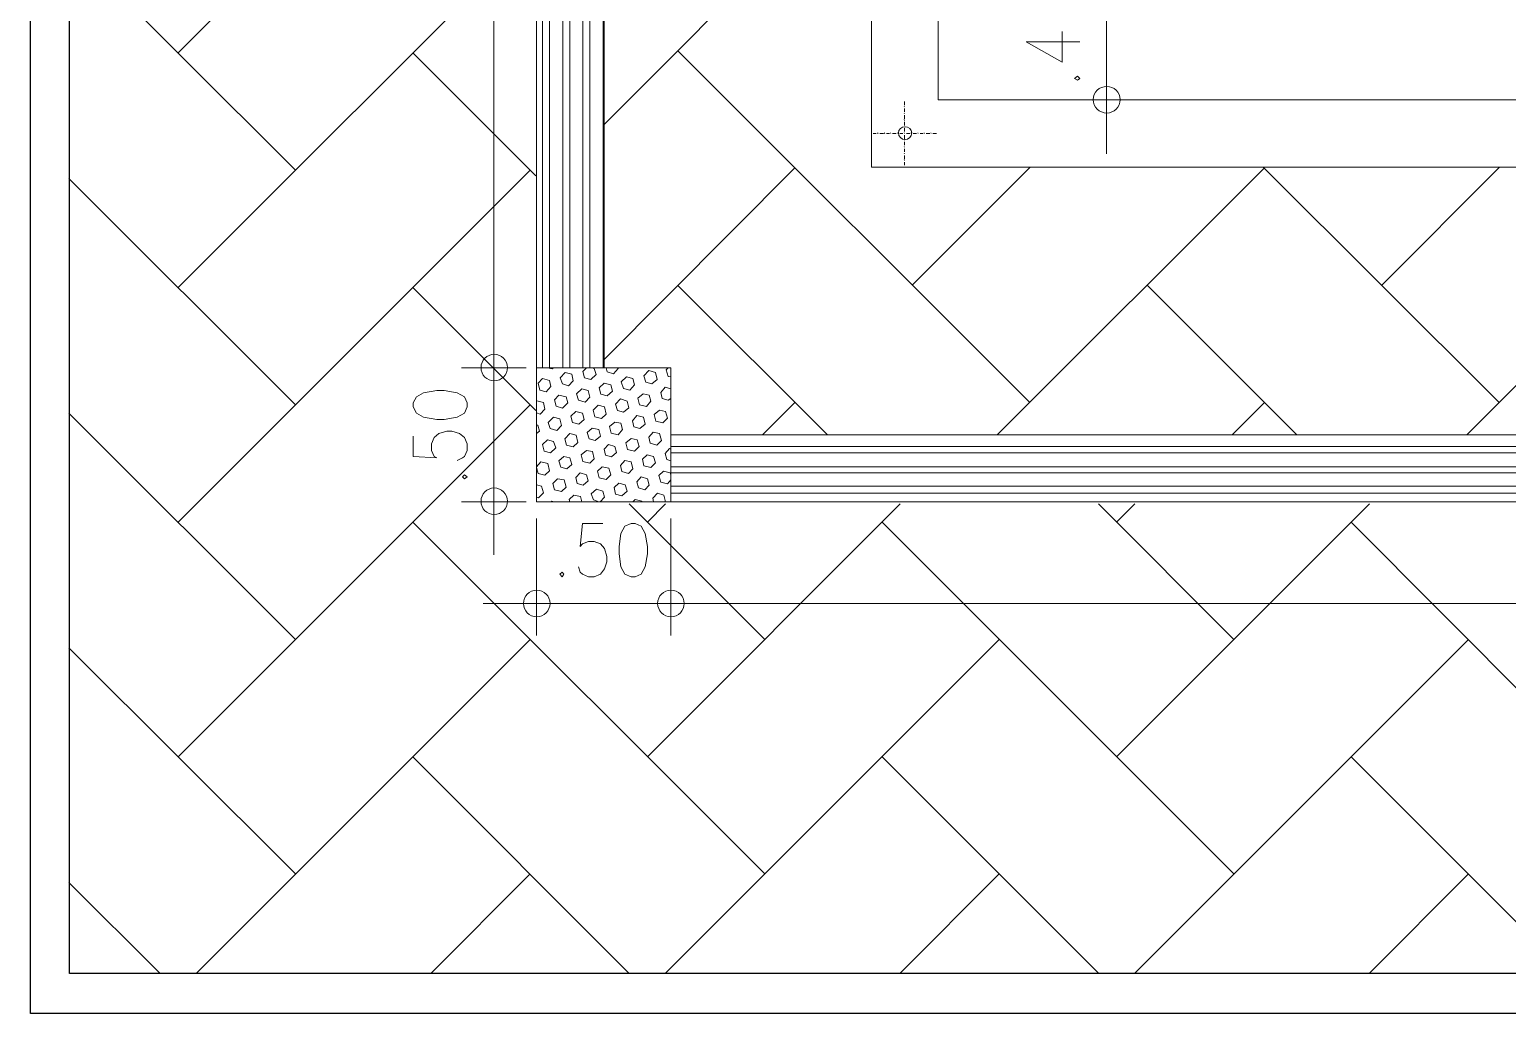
# Model space of a CAD drawing. Header units: millimetres. Extents: x 2928 to 3112, y 1220 to 1280.
# Drawn here: x 2937.08 to 2942.64, y 1236.87 to 1240.58 of the extents above; entities that cross this region are included whole.
import ezdxf

# ---------------------------------------------------------------- set-up
doc = ezdxf.new("R2010")
doc.units = ezdxf.units.MM

msp = doc.modelspace()

# ---------------------------------------------------------------- linework, layer by layer
at = {"color": 7, "linetype": 'Continuous', "lineweight": -2, "true_color": 0x000007}
for points in [[(2937.08126, 1265.3073), (2937.07792, 1267.474), (2938.98795, 1267.474), (2985.45528, 1267.474), (2985.45528, 1236.87356), (2938.98795, 1236.87356), (2937.08126, 1236.87356), (2937.08126, 1238.60692)], [(2937.23126, 1265.3073), (2937.23126, 1267.32399), (2938.98795, 1267.32399), (2985.30528, 1267.32399), (2985.30528, 1237.02356), (2938.98795, 1237.02356), (2937.22793, 1237.02356), (2937.22793, 1238.60692)]]:
    msp.add_lwpolyline(points, close=True, dxfattribs=at)
at = {"color": 7, "linetype": 'Continuous', "lineweight": 5, "true_color": 0x000007}
for points in [[(2938.98628, 1264.04895), (2938.98628, 1239.30359), (2938.98628, 1239.30359)], [(2939.24129, 1264.04895), (2939.24129, 1239.30359), (2939.24129, 1239.30359)], [(2954.77318, 1239.05192), (2939.49296, 1239.05192), (2939.49296, 1239.05192)], [(2954.77318, 1238.80025), (2939.49296, 1238.80025), (2939.49296, 1238.80025)]]:
    msp.add_lwpolyline(points, dxfattribs=at)
at = {"color": 9, "linetype": 'Continuous', "lineweight": 13, "true_color": 0xbababa}
for points in [[(2939.00962, 1239.30359), (2939.00962, 1264.04895), (2939.00962, 1264.04895)], [(2939.03628, 1239.30359), (2939.03628, 1264.04895), (2939.03628, 1264.04895)], [(2939.08629, 1239.30359), (2939.08629, 1264.04895), (2939.08629, 1264.04895)], [(2939.11295, 1239.30359), (2939.11295, 1264.04895), (2939.11295, 1264.04895)], [(2939.16129, 1239.30359), (2939.16129, 1264.04895), (2939.16129, 1264.04895)], [(2939.18795, 1239.30359), (2939.18795, 1264.04895), (2939.18795, 1264.04895)], [(2939.23795, 1239.30359), (2939.23795, 1264.04895), (2939.23795, 1264.04895)], [(2937.63793, 1240.49028), (2938.96295, 1241.8153), (2938.96295, 1241.8153)], [(2937.63793, 1239.60693), (2938.96295, 1240.93195), (2938.96295, 1240.93195)], [(2939.24129, 1240.22027), (2939.95963, 1240.94028), (2939.95963, 1240.94028)], [(2938.0796, 1240.0486), (2937.22626, 1240.90028), (2937.22626, 1240.90028)], [(2938.98462, 1240.02694), (2938.52128, 1240.49028), (2938.52128, 1240.49028)], [(2940.84464, 1239.17359), (2939.51796, 1240.49861), (2939.51796, 1240.49861)], [(2938.0796, 1239.16526), (2937.22626, 1240.01694), (2937.22626, 1240.01694)], [(2937.63793, 1238.72358), (2938.96295, 1240.0486), (2938.96295, 1240.0486)], [(2939.24129, 1239.33526), (2939.95963, 1240.05694), (2939.95963, 1240.05694)], [(2940.4013, 1239.61526), (2940.84631, 1240.06027), (2940.84631, 1240.06027)], [(2940.72131, 1239.05192), (2941.72799, 1240.05694), (2941.72799, 1240.05694)], [(2940.84464, 1240.05694), (2940.84131, 1240.06027), (2940.84131, 1240.06027)], [(2942.61134, 1239.17359), (2941.72299, 1240.06027), (2941.72299, 1240.06027)], [(2942.16966, 1239.61526), (2942.613, 1240.06027), (2942.613, 1240.06027)], [(2942.48967, 1239.05192), (2943.49468, 1240.05694), (2943.49468, 1240.05694)], [(2942.61134, 1240.05694), (2942.60634, 1240.06027), (2942.60634, 1240.06027)], [(2938.98462, 1239.14359), (2938.52128, 1239.60693), (2938.52128, 1239.60693)], [(2940.08297, 1239.05192), (2939.51796, 1239.61526), (2939.51796, 1239.61526)], [(2941.84966, 1239.05192), (2941.28632, 1239.61526), (2941.28632, 1239.61526)], [(2939.04628, 1239.30026), (2939.02795, 1239.30359), (2939.02795, 1239.30359)], [(2939.04628, 1239.30026), (2939.05128, 1239.30359), (2939.05128, 1239.30359)], [(2939.16129, 1239.29026), (2939.17462, 1239.30359), (2939.17462, 1239.30359)], [(2939.16795, 1239.26693), (2939.16129, 1239.29026), (2939.16129, 1239.29026)], [(2939.20462, 1239.30193), (2939.19629, 1239.30359), (2939.19629, 1239.30359)], [(2939.21129, 1239.27859), (2939.20462, 1239.30193), (2939.20462, 1239.30193)], [(2939.25295, 1239.28859), (2939.24962, 1239.30359), (2939.24962, 1239.30359)], [(2939.27629, 1239.28193), (2939.25295, 1239.28859), (2939.25295, 1239.28859)], [(2939.27629, 1239.28193), (2939.29462, 1239.30193), (2939.29462, 1239.30193)], [(2939.29462, 1239.30193), (2939.29462, 1239.30359), (2939.29462, 1239.30359)], [(2939.39129, 1239.27359), (2939.40962, 1239.29359), (2939.40962, 1239.29359)], [(2939.43462, 1239.28693), (2939.40962, 1239.29359), (2939.40962, 1239.29359)], [(2939.47462, 1239.29693), (2939.48296, 1239.30359), (2939.48296, 1239.30359)], [(2939.48296, 1239.27193), (2939.47462, 1239.29693), (2939.47462, 1239.29693)], [(2938.99295, 1239.24693), (2939.00962, 1239.26359), (2939.00962, 1239.26359)], [(2938.99962, 1239.22026), (2938.99295, 1239.24693), (2938.99295, 1239.24693)], [(2939.03628, 1239.25693), (2939.00962, 1239.26359), (2939.00962, 1239.26359)], [(2939.02295, 1239.21359), (2939.04128, 1239.23359), (2939.04128, 1239.23359)], [(2939.04128, 1239.23359), (2939.03628, 1239.25693), (2939.03628, 1239.25693)], [(2939.07629, 1239.26693), (2939.09462, 1239.28693), (2939.09462, 1239.28693)], [(2939.08462, 1239.24359), (2939.07629, 1239.26693), (2939.07629, 1239.26693)], [(2939.10795, 1239.23693), (2939.08462, 1239.24359), (2939.08462, 1239.24359)], [(2939.11962, 1239.28026), (2939.09462, 1239.28693), (2939.09462, 1239.28693)], [(2939.10795, 1239.23693), (2939.12462, 1239.25526), (2939.12462, 1239.25526)], [(2939.12462, 1239.25526), (2939.11962, 1239.28026), (2939.11962, 1239.28026)], [(2939.19129, 1239.26026), (2939.16795, 1239.26693), (2939.16795, 1239.26693)], [(2939.19129, 1239.26026), (2939.21129, 1239.27859), (2939.21129, 1239.27859)], [(2939.22295, 1239.22859), (2939.24129, 1239.24693), (2939.24129, 1239.24693)], [(2939.26629, 1239.24026), (2939.24129, 1239.24693), (2939.24129, 1239.24693)], [(2939.27295, 1239.21693), (2939.26629, 1239.24026), (2939.26629, 1239.24026)], [(2939.30629, 1239.25193), (2939.32629, 1239.27026), (2939.32629, 1239.27026)], [(2939.31462, 1239.22693), (2939.30629, 1239.25193), (2939.30629, 1239.25193)], [(2939.34962, 1239.26359), (2939.32629, 1239.27026), (2939.32629, 1239.27026)], [(2939.33796, 1239.22026), (2939.35629, 1239.24026), (2939.35629, 1239.24026)], [(2939.35629, 1239.24026), (2939.34962, 1239.26359), (2939.34962, 1239.26359)], [(2939.39796, 1239.25026), (2939.39129, 1239.27359), (2939.39129, 1239.27359)], [(2939.42129, 1239.24359), (2939.39796, 1239.25026), (2939.39796, 1239.25026)], [(2939.42129, 1239.24359), (2939.44129, 1239.26026), (2939.44129, 1239.26026)], [(2939.44129, 1239.26026), (2939.43462, 1239.28693), (2939.43462, 1239.28693)], [(2939.45462, 1239.21193), (2939.47129, 1239.23193), (2939.47129, 1239.23193)], [(2939.49296, 1239.22526), (2939.47129, 1239.23193), (2939.47129, 1239.23193)], [(2939.49296, 1239.27026), (2939.48296, 1239.27193), (2939.48296, 1239.27193)], [(2938.98628, 1239.17859), (2938.98795, 1239.18026), (2938.98795, 1239.18026)], [(2939.01295, 1239.17359), (2938.98795, 1239.18026), (2938.98795, 1239.18026)], [(2939.02295, 1239.21359), (2938.99962, 1239.22026), (2938.99962, 1239.22026)], [(2939.05462, 1239.18359), (2939.07129, 1239.20193), (2939.07129, 1239.20193)], [(2939.06129, 1239.16026), (2939.05462, 1239.18359), (2939.05462, 1239.18359)], [(2939.09795, 1239.19526), (2939.07129, 1239.20193), (2939.07129, 1239.20193)], [(2939.10462, 1239.17192), (2939.09795, 1239.19526), (2939.09795, 1239.19526)], [(2939.13795, 1239.20693), (2939.15795, 1239.22526), (2939.15795, 1239.22526)], [(2939.14462, 1239.18192), (2939.13795, 1239.20693), (2939.13795, 1239.20693)], [(2939.16962, 1239.17526), (2939.14462, 1239.18192), (2939.14462, 1239.18192)], [(2939.18129, 1239.21859), (2939.15795, 1239.22526), (2939.15795, 1239.22526)], [(2939.16962, 1239.17526), (2939.18795, 1239.19359), (2939.18795, 1239.19359)], [(2939.18795, 1239.19359), (2939.18129, 1239.21859), (2939.18129, 1239.21859)], [(2939.22962, 1239.20526), (2939.22295, 1239.22859), (2939.22295, 1239.22859)], [(2939.25295, 1239.19859), (2939.22962, 1239.20526), (2939.22962, 1239.20526)], [(2939.25295, 1239.19859), (2939.27295, 1239.21693), (2939.27295, 1239.21693)], [(2939.28462, 1239.16692), (2939.30296, 1239.18692), (2939.30296, 1239.18692)], [(2939.32796, 1239.17859), (2939.30296, 1239.18692), (2939.30296, 1239.18692)], [(2939.33796, 1239.22026), (2939.31462, 1239.22693), (2939.31462, 1239.22693)], [(2939.33462, 1239.15359), (2939.32796, 1239.17859), (2939.32796, 1239.17859)], [(2939.36796, 1239.19026), (2939.38796, 1239.20693), (2939.38796, 1239.20693)], [(2939.37462, 1239.16526), (2939.36796, 1239.19026), (2939.36796, 1239.19026)], [(2939.41129, 1239.20193), (2939.38796, 1239.20693), (2939.38796, 1239.20693)], [(2939.40129, 1239.15859), (2939.41796, 1239.17859), (2939.41796, 1239.17859)], [(2939.41796, 1239.17859), (2939.41129, 1239.20193), (2939.41129, 1239.20193)], [(2939.45962, 1239.18859), (2939.45462, 1239.21193), (2939.45462, 1239.21193)], [(2939.48296, 1239.18192), (2939.45962, 1239.18859), (2939.45962, 1239.18859)], [(2939.48296, 1239.18192), (2939.49296, 1239.18859), (2939.49296, 1239.18859)], [(2938.0796, 1238.28191), (2937.22626, 1239.13359), (2937.22626, 1239.13359)], [(2937.63793, 1237.84024), (2938.96295, 1239.16526), (2938.96295, 1239.16526)], [(2939.00128, 1239.13026), (2938.98628, 1239.13526), (2938.98628, 1239.13526)], [(2939.00128, 1239.13026), (2939.01795, 1239.14859), (2939.01795, 1239.14859)], [(2939.01795, 1239.14859), (2939.01295, 1239.17359), (2939.01295, 1239.17359)], [(2939.08462, 1239.15192), (2939.06129, 1239.16026), (2939.06129, 1239.16026)], [(2939.08462, 1239.15192), (2939.10462, 1239.17192), (2939.10462, 1239.17192)], [(2939.11629, 1239.12192), (2939.13462, 1239.14026), (2939.13462, 1239.14026)], [(2939.12295, 1239.09859), (2939.11629, 1239.12192), (2939.11629, 1239.12192)], [(2939.15962, 1239.13359), (2939.13462, 1239.14026), (2939.13462, 1239.14026)], [(2939.16629, 1239.11026), (2939.15962, 1239.13359), (2939.15962, 1239.13359)], [(2939.19962, 1239.14526), (2939.21962, 1239.16359), (2939.21962, 1239.16359)], [(2939.20629, 1239.12026), (2939.19962, 1239.14526), (2939.19962, 1239.14526)], [(2939.24295, 1239.15692), (2939.21962, 1239.16359), (2939.21962, 1239.16359)], [(2939.23129, 1239.11359), (2939.24962, 1239.13026), (2939.24962, 1239.13026)], [(2939.24962, 1239.13026), (2939.24295, 1239.15692), (2939.24295, 1239.15692)], [(2939.29129, 1239.14359), (2939.28462, 1239.16692), (2939.28462, 1239.16692)], [(2939.31462, 1239.13692), (2939.29129, 1239.14359), (2939.29129, 1239.14359)], [(2939.31462, 1239.13692), (2939.33462, 1239.15359), (2939.33462, 1239.15359)], [(2939.34796, 1239.10526), (2939.36462, 1239.12526), (2939.36462, 1239.12526)], [(2939.38962, 1239.11859), (2939.36462, 1239.12526), (2939.36462, 1239.12526)], [(2939.40129, 1239.15859), (2939.37462, 1239.16526), (2939.37462, 1239.16526)], [(2939.42962, 1239.12859), (2939.44962, 1239.14526), (2939.44962, 1239.14526)], [(2939.43629, 1239.10359), (2939.42962, 1239.12859), (2939.42962, 1239.12859)], [(2939.47296, 1239.14026), (2939.44962, 1239.14526), (2939.44962, 1239.14526)], [(2939.47962, 1239.11526), (2939.47296, 1239.14026), (2939.47296, 1239.14026)], [(2939.83796, 1239.05192), (2939.95963, 1239.17359), (2939.95963, 1239.17359)], [(2941.60632, 1239.05192), (2941.72799, 1239.17359), (2941.72799, 1239.17359)], [(2938.99128, 1239.08859), (2938.98628, 1239.08859), (2938.98628, 1239.08859)], [(2938.98628, 1239.05692), (2938.99795, 1239.06526), (2938.99795, 1239.06526)], [(2938.99795, 1239.06526), (2938.99128, 1239.08859), (2938.99128, 1239.08859)], [(2939.03128, 1239.09859), (2939.05128, 1239.11859), (2939.05128, 1239.11859)], [(2939.03795, 1239.07526), (2939.03128, 1239.09859), (2939.03128, 1239.09859)], [(2939.06295, 1239.06859), (2939.03795, 1239.07526), (2939.03795, 1239.07526)], [(2939.07462, 1239.11192), (2939.05128, 1239.11859), (2939.05128, 1239.11859)], [(2939.06295, 1239.06859), (2939.08129, 1239.08692), (2939.08129, 1239.08692)], [(2939.08129, 1239.08692), (2939.07462, 1239.11192), (2939.07462, 1239.11192)], [(2939.14629, 1239.09192), (2939.12295, 1239.09859), (2939.12295, 1239.09859)], [(2939.14629, 1239.09192), (2939.16629, 1239.11026), (2939.16629, 1239.11026)], [(2939.17795, 1239.06026), (2939.19629, 1239.07692), (2939.19629, 1239.07692)], [(2939.22129, 1239.07192), (2939.19629, 1239.07692), (2939.19629, 1239.07692)], [(2939.23129, 1239.11359), (2939.20629, 1239.12026), (2939.20629, 1239.12026)], [(2939.22795, 1239.04692), (2939.22129, 1239.07192), (2939.22129, 1239.07192)], [(2939.26129, 1239.08359), (2939.28129, 1239.10026), (2939.28129, 1239.10026)], [(2939.26795, 1239.05859), (2939.26129, 1239.08359), (2939.26129, 1239.08359)], [(2939.30462, 1239.09526), (2939.28129, 1239.10026), (2939.28129, 1239.10026)], [(2939.29462, 1239.05192), (2939.31129, 1239.07192), (2939.31129, 1239.07192)], [(2939.31129, 1239.07192), (2939.30462, 1239.09526), (2939.30462, 1239.09526)], [(2939.35296, 1239.08192), (2939.34796, 1239.10526), (2939.34796, 1239.10526)], [(2939.37629, 1239.07526), (2939.35296, 1239.08192), (2939.35296, 1239.08192)], [(2939.37629, 1239.07526), (2939.39629, 1239.09192), (2939.39629, 1239.09192)], [(2939.39629, 1239.09192), (2939.38962, 1239.11859), (2939.38962, 1239.11859)], [(2939.46296, 1239.09692), (2939.43629, 1239.10359), (2939.43629, 1239.10359)], [(2939.46296, 1239.09692), (2939.47962, 1239.11526), (2939.47962, 1239.11526)], [(2939.00962, 1239.01526), (2939.02795, 1239.03359), (2939.02795, 1239.03359)], [(2939.01628, 1238.99026), (2939.00962, 1239.01526), (2939.00962, 1239.01526)], [(2939.05128, 1239.02692), (2939.02795, 1239.03359), (2939.02795, 1239.03359)], [(2939.05962, 1239.00359), (2939.05128, 1239.02692), (2939.05128, 1239.02692)], [(2939.09295, 1239.03692), (2939.11295, 1239.05692), (2939.11295, 1239.05692)], [(2939.09962, 1239.01359), (2939.09295, 1239.03692), (2939.09295, 1239.03692)], [(2939.12462, 1239.00692), (2939.09962, 1239.01359), (2939.09962, 1239.01359)], [(2939.13629, 1239.05026), (2939.11295, 1239.05692), (2939.11295, 1239.05692)], [(2939.12462, 1239.00692), (2939.14295, 1239.02359), (2939.14295, 1239.02359)], [(2939.14295, 1239.02359), (2939.13629, 1239.05026), (2939.13629, 1239.05026)], [(2939.18462, 1239.03692), (2939.17795, 1239.06026), (2939.17795, 1239.06026)], [(2939.20795, 1239.03026), (2939.18462, 1239.03692), (2939.18462, 1239.03692)], [(2939.20795, 1239.03026), (2939.22795, 1239.04692), (2939.22795, 1239.04692)], [(2939.24129, 1238.99859), (2939.25795, 1239.01526), (2939.25795, 1239.01526)], [(2939.28129, 1239.00859), (2939.25795, 1239.01526), (2939.25795, 1239.01526)], [(2939.29462, 1239.05192), (2939.26795, 1239.05859), (2939.26795, 1239.05859)], [(2939.32296, 1239.02192), (2939.34296, 1239.03859), (2939.34296, 1239.03859)], [(2939.32962, 1238.99692), (2939.32296, 1239.02192), (2939.32296, 1239.02192)], [(2939.36629, 1239.03359), (2939.34296, 1239.03859), (2939.34296, 1239.03859)], [(2939.37296, 1239.00859), (2939.36629, 1239.03359), (2939.36629, 1239.03359)], [(2939.40962, 1239.04359), (2939.42629, 1239.06192), (2939.42629, 1239.06192)], [(2939.41462, 1239.02026), (2939.40962, 1239.04359), (2939.40962, 1239.04359)], [(2939.43962, 1239.01359), (2939.41462, 1239.02026), (2939.41462, 1239.02026)], [(2939.44962, 1239.05692), (2939.42629, 1239.06192), (2939.42629, 1239.06192)], [(2939.43962, 1239.01359), (2939.45796, 1239.03026), (2939.45796, 1239.03026)], [(2939.45796, 1239.03026), (2939.44962, 1239.05692), (2939.44962, 1239.05692)], [(2939.03962, 1238.98359), (2939.01628, 1238.99026), (2939.01628, 1238.99026)], [(2939.03962, 1238.98359), (2939.05962, 1239.00359), (2939.05962, 1239.00359)], [(2939.07129, 1238.95359), (2939.08962, 1238.97026), (2939.08962, 1238.97026)], [(2939.11295, 1238.96526), (2939.08962, 1238.97026), (2939.08962, 1238.97026)], [(2939.11962, 1238.94025), (2939.11295, 1238.96526), (2939.11295, 1238.96526)], [(2939.15462, 1238.97692), (2939.17462, 1238.99359), (2939.17462, 1238.99359)], [(2939.16129, 1238.95192), (2939.15462, 1238.97692), (2939.15462, 1238.97692)], [(2939.19795, 1238.98859), (2939.17462, 1238.99359), (2939.17462, 1238.99359)], [(2939.18795, 1238.94525), (2939.20462, 1238.96192), (2939.20462, 1238.96192)], [(2939.20462, 1238.96192), (2939.19795, 1238.98859), (2939.19795, 1238.98859)], [(2939.24629, 1238.97526), (2939.24129, 1238.99859), (2939.24129, 1238.99859)], [(2939.26962, 1238.96859), (2939.24629, 1238.97526), (2939.24629, 1238.97526)], [(2939.26962, 1238.96859), (2939.28795, 1238.98526), (2939.28795, 1238.98526)], [(2939.28795, 1238.98526), (2939.28129, 1239.00859), (2939.28129, 1239.00859)], [(2939.30296, 1238.93692), (2939.31962, 1238.95525), (2939.31962, 1238.95525)], [(2939.34296, 1238.95025), (2939.31962, 1238.95525), (2939.31962, 1238.95525)], [(2939.35629, 1238.99026), (2939.32962, 1238.99692), (2939.32962, 1238.99692)], [(2939.35629, 1238.99026), (2939.37296, 1239.00859), (2939.37296, 1239.00859)], [(2939.38629, 1238.96025), (2939.40296, 1238.97692), (2939.40296, 1238.97692)], [(2939.39129, 1238.93525), (2939.38629, 1238.96025), (2939.38629, 1238.96025)], [(2939.42796, 1238.97026), (2939.40296, 1238.97692), (2939.40296, 1238.97692)], [(2939.43462, 1238.94692), (2939.42796, 1238.97026), (2939.42796, 1238.97026)], [(2939.47129, 1238.98192), (2939.48796, 1239.00026), (2939.48796, 1239.00026)], [(2939.47796, 1238.95859), (2939.47129, 1238.98192), (2939.47129, 1238.98192)], [(2939.49296, 1238.95359), (2939.47796, 1238.95859), (2939.47796, 1238.95859)], [(2939.49296, 1238.99859), (2939.48796, 1239.00026), (2939.48796, 1239.00026)], [(2939.49296, 1239.00859), (2954.77318, 1239.00859), (2954.77318, 1239.00859)], [(2939.49296, 1238.98359), (2954.77318, 1238.98359), (2954.77318, 1238.98359)], [(2938.98628, 1238.93192), (2939.00295, 1238.95025), (2939.00295, 1238.95025)], [(2938.99295, 1238.90692), (2938.98628, 1238.92859), (2938.98628, 1238.92859)], [(2939.01795, 1238.90025), (2938.99295, 1238.90692), (2938.99295, 1238.90692)], [(2939.02962, 1238.94359), (2939.00295, 1238.95025), (2939.00295, 1238.95025)], [(2939.01795, 1238.90025), (2939.03628, 1238.91692), (2939.03628, 1238.91692)], [(2939.03628, 1238.91692), (2939.02962, 1238.94359), (2939.02962, 1238.94359)], [(2939.07795, 1238.93025), (2939.07129, 1238.95359), (2939.07129, 1238.95359)], [(2939.10129, 1238.92359), (2939.07795, 1238.93025), (2939.07795, 1238.93025)], [(2939.10129, 1238.92359), (2939.11962, 1238.94025), (2939.11962, 1238.94025)], [(2939.13462, 1238.89192), (2939.15129, 1238.90859), (2939.15129, 1238.90859)], [(2939.17462, 1238.90192), (2939.15129, 1238.90859), (2939.15129, 1238.90859)], [(2939.18795, 1238.94525), (2939.16129, 1238.95192), (2939.16129, 1238.95192)], [(2939.18129, 1238.87859), (2939.17462, 1238.90192), (2939.17462, 1238.90192)], [(2939.21629, 1238.91525), (2939.23462, 1238.93192), (2939.23462, 1238.93192)], [(2939.22295, 1238.89025), (2939.21629, 1238.91525), (2939.21629, 1238.91525)], [(2939.25962, 1238.92692), (2939.23462, 1238.93192), (2939.23462, 1238.93192)], [(2939.24962, 1238.88359), (2939.26629, 1238.90192), (2939.26629, 1238.90192)], [(2939.26629, 1238.90192), (2939.25962, 1238.92692), (2939.25962, 1238.92692)], [(2939.30796, 1238.91359), (2939.30296, 1238.93692), (2939.30296, 1238.93692)], [(2939.33296, 1238.90692), (2939.30796, 1238.91359), (2939.30796, 1238.91359)], [(2939.33296, 1238.90692), (2939.34962, 1238.92359), (2939.34962, 1238.92359)], [(2939.34962, 1238.92359), (2939.34296, 1238.95025), (2939.34296, 1238.95025)], [(2939.41796, 1238.92859), (2939.39129, 1238.93525), (2939.39129, 1238.93525)], [(2939.41796, 1238.92859), (2939.43462, 1238.94692), (2939.43462, 1238.94692)], [(2939.44796, 1238.89859), (2939.46462, 1238.91525), (2939.46462, 1238.91525)], [(2939.45462, 1238.87359), (2939.44796, 1238.89859), (2939.44796, 1238.89859)], [(2939.48962, 1238.90859), (2939.46462, 1238.91525), (2939.46462, 1238.91525)], [(2939.49296, 1238.90192), (2939.48962, 1238.90859), (2939.48962, 1238.90859)], [(2939.49296, 1238.93192), (2954.77318, 1238.93192), (2954.77318, 1238.93192)], [(2939.49296, 1238.90859), (2954.77318, 1238.90859), (2954.77318, 1238.90859)], [(2939.00628, 1238.85859), (2938.98628, 1238.86359), (2938.98628, 1238.86359)], [(2939.01295, 1238.83359), (2939.00628, 1238.85859), (2939.00628, 1238.85859)], [(2939.04795, 1238.86859), (2939.06629, 1238.88692), (2939.06629, 1238.88692)], [(2939.05462, 1238.84525), (2939.04795, 1238.86859), (2939.04795, 1238.86859)], [(2939.08129, 1238.83859), (2939.05462, 1238.84525), (2939.05462, 1238.84525)], [(2939.09129, 1238.88192), (2939.06629, 1238.88692), (2939.06629, 1238.88692)], [(2939.08129, 1238.83859), (2939.09795, 1238.85525), (2939.09795, 1238.85525)], [(2939.09795, 1238.85525), (2939.09129, 1238.88192), (2939.09129, 1238.88192)], [(2939.13962, 1238.86859), (2939.13462, 1238.89192), (2939.13462, 1238.89192)], [(2939.16295, 1238.86192), (2939.13962, 1238.86859), (2939.13962, 1238.86859)], [(2939.16295, 1238.86192), (2939.18129, 1238.87859), (2939.18129, 1238.87859)], [(2939.19295, 1238.83025), (2939.21295, 1238.84692), (2939.21295, 1238.84692)], [(2939.23629, 1238.84025), (2939.21295, 1238.84692), (2939.21295, 1238.84692)], [(2939.24962, 1238.88359), (2939.22295, 1238.89025), (2939.22295, 1238.89025)], [(2939.27962, 1238.85359), (2939.29629, 1238.87025), (2939.29629, 1238.87025)], [(2939.28462, 1238.82859), (2939.27962, 1238.85359), (2939.27962, 1238.85359)], [(2939.32129, 1238.86359), (2939.29629, 1238.87025), (2939.29629, 1238.87025)], [(2939.32796, 1238.84025), (2939.32129, 1238.86359), (2939.32129, 1238.86359)], [(2939.36462, 1238.87525), (2939.38129, 1238.89359), (2939.38129, 1238.89359)], [(2939.37129, 1238.85192), (2939.36462, 1238.87525), (2939.36462, 1238.87525)], [(2939.39462, 1238.84525), (2939.37129, 1238.85192), (2939.37129, 1238.85192)], [(2939.40462, 1238.88692), (2939.38129, 1238.89359), (2939.38129, 1238.89359)], [(2939.39462, 1238.84525), (2939.41129, 1238.86192), (2939.41129, 1238.86192)], [(2939.41129, 1238.86192), (2939.40462, 1238.88692), (2939.40462, 1238.88692)], [(2939.47962, 1238.86692), (2939.45462, 1238.87359), (2939.45462, 1238.87359)], [(2939.47962, 1238.86692), (2939.49296, 1238.88192), (2939.49296, 1238.88192)], [(2939.49296, 1238.85859), (2954.77318, 1238.85859), (2954.77318, 1238.85859)], [(2938.99462, 1238.81525), (2938.98628, 1238.81692), (2938.98628, 1238.81692)], [(2938.99462, 1238.81525), (2939.01295, 1238.83359), (2939.01295, 1238.83359)], [(2939.04128, 1238.80025), (2939.04462, 1238.80192), (2939.04462, 1238.80192)], [(2939.05295, 1238.80025), (2939.04462, 1238.80192), (2939.04462, 1238.80192)], [(2939.10962, 1238.80859), (2939.12795, 1238.82525), (2939.12795, 1238.82525)], [(2939.11295, 1238.80025), (2939.10962, 1238.80859), (2939.10962, 1238.80859)], [(2939.15295, 1238.82025), (2939.12795, 1238.82525), (2939.12795, 1238.82525)], [(2939.15795, 1238.80025), (2939.15295, 1238.82025), (2939.15295, 1238.82025)], [(2939.20129, 1238.80692), (2939.19295, 1238.83025), (2939.19295, 1238.83025)], [(2939.22129, 1238.80025), (2939.20129, 1238.80692), (2939.20129, 1238.80692)], [(2939.22629, 1238.80025), (2939.24295, 1238.81692), (2939.24295, 1238.81692)], [(2939.24295, 1238.81692), (2939.23629, 1238.84025), (2939.23629, 1238.84025)], [(2939.30796, 1238.82192), (2939.28462, 1238.82859), (2939.28462, 1238.82859)], [(2939.30796, 1238.82192), (2939.32796, 1238.84025), (2939.32796, 1238.84025)], [(2939.8463, 1238.28191), (2939.33629, 1238.79192), (2939.33629, 1238.79192)], [(2939.34962, 1238.80025), (2939.35796, 1238.80859), (2939.35796, 1238.80859)], [(2939.38296, 1238.80192), (2939.35796, 1238.80859), (2939.35796, 1238.80859)], [(2939.38296, 1238.80025), (2939.38296, 1238.80192), (2939.38296, 1238.80192)], [(2939.40462, 1238.72358), (2939.47296, 1238.79192), (2939.47296, 1238.79192)], [(2939.40462, 1237.84024), (2940.3563, 1238.79192), (2940.3563, 1238.79192)], [(2939.42462, 1238.81359), (2939.44296, 1238.83192), (2939.44296, 1238.83192)], [(2939.42796, 1238.80025), (2939.42462, 1238.81359), (2939.42462, 1238.81359)], [(2939.46629, 1238.82525), (2939.44296, 1238.83192), (2939.44296, 1238.83192)], [(2939.47296, 1238.80025), (2939.46629, 1238.82525), (2939.46629, 1238.82525)], [(2939.47296, 1238.80025), (2939.47129, 1238.80192), (2939.47129, 1238.80192)], [(2939.49296, 1238.83192), (2954.77318, 1238.83192), (2954.77318, 1238.83192)], [(2941.61299, 1238.28191), (2941.10298, 1238.79192), (2941.10298, 1238.79192)], [(2941.17132, 1238.72358), (2941.23965, 1238.79192), (2941.23965, 1238.79192)], [(2941.17132, 1237.84024), (2942.123, 1238.79192), (2942.123, 1238.79192)], [(2939.8463, 1237.39857), (2938.52128, 1238.72358), (2938.52128, 1238.72358)], [(2941.61299, 1237.39857), (2940.28797, 1238.72358), (2940.28797, 1238.72358)], [(2942.74134, 1238.03358), (2942.05466, 1238.72358), (2942.05466, 1238.72358)], [(2938.0796, 1237.39857), (2937.22626, 1238.25024), (2937.22626, 1238.25024)], [(2937.70627, 1237.02523), (2938.96295, 1238.28191), (2938.96295, 1238.28191)], [(2939.47296, 1237.02523), (2940.72964, 1238.28191), (2940.72964, 1238.28191)], [(2941.23965, 1237.02523), (2942.49633, 1238.28191), (2942.49633, 1238.28191)], [(2939.33462, 1237.02523), (2938.52128, 1237.84024), (2938.52128, 1237.84024)], [(2941.10298, 1237.02523), (2940.28797, 1237.84024), (2940.28797, 1237.84024)], [(2942.86967, 1237.02523), (2942.05466, 1237.84024), (2942.05466, 1237.84024)], [(2938.58961, 1237.02523), (2938.96295, 1237.39857), (2938.96295, 1237.39857)], [(2940.3563, 1237.02523), (2940.72964, 1237.39857), (2940.72964, 1237.39857)], [(2942.123, 1237.02523), (2942.49633, 1237.39857), (2942.49633, 1237.39857)], [(2937.56793, 1237.02523), (2937.22626, 1237.3669), (2937.22626, 1237.3669)]]:
    msp.add_lwpolyline(points, dxfattribs=at)
at = {"color": 253, "linetype": 'Continuous', "lineweight": 5, "true_color": 0x9a9a9a}
for points in [[(2938.82628, 1263.94895), (2938.82628, 1239.40693), (2938.82628, 1239.40693)], [(2941.13298, 1240.79028), (2941.13298, 1240.31361), (2941.13298, 1240.31361)], [(2946.44306, 1240.31361), (2941.12465, 1240.31361), (2941.12465, 1240.31361)], [(2941.13298, 1240.21027), (2941.13298, 1240.11027), (2941.13298, 1240.11027)], [(2938.82628, 1239.40693), (2938.82628, 1239.50693), (2938.82628, 1239.50693)], [(2938.92462, 1239.30359), (2938.81628, 1239.30359), (2938.81628, 1239.30359)], [(2938.92462, 1239.30359), (2938.81628, 1239.30359), (2938.81628, 1239.30359)], [(2938.82628, 1239.30359), (2938.82628, 1238.80025), (2938.82628, 1238.80025)], [(2938.92462, 1238.80025), (2938.81628, 1238.80025), (2938.81628, 1238.80025)], [(2938.98628, 1238.73692), (2938.98628, 1238.40525), (2938.98628, 1238.40525)], [(2939.49296, 1238.73692), (2939.49296, 1238.40525), (2939.49296, 1238.40525)], [(2939.49296, 1238.73692), (2939.49296, 1238.40525), (2939.49296, 1238.40525)], [(2938.82628, 1238.70025), (2938.82628, 1238.60025), (2938.82628, 1238.60025)], [(2938.88628, 1238.41691), (2938.78628, 1238.41691), (2938.78628, 1238.41691)], [(2938.98628, 1238.41691), (2939.49296, 1238.41691), (2939.49296, 1238.41691)], [(2939.59296, 1238.41691), (2939.69296, 1238.41691), (2939.69296, 1238.41691)], [(2939.59296, 1238.41691), (2954.67317, 1238.41691), (2954.67317, 1238.41691)]]:
    msp.add_lwpolyline(points, dxfattribs=at)
at = {"color": 252, "linetype": 'Continuous', "lineweight": 13, "true_color": 0x989898}
msp.add_lwpolyline([(2982.2769, 1240.06027), (2940.24797, 1240.06027), (2940.24797, 1263.2906), (2982.2769, 1263.2906)], close=True, dxfattribs=at)
at = {"color": 7, "linetype": 'Continuous', "lineweight": 20, "true_color": 0x000007}
for points in [[(2954.85818, 1263.03893), (2954.85818, 1263.2906), (2940.24797, 1263.2906), (2940.24797, 1240.06027), (2954.82318, 1240.06027), (2954.82318, 1240.31361), (2940.49964, 1240.31361), (2940.49964, 1263.03893)], [(2941.01298, 1240.39361), (2941.02465, 1240.38694), (2941.03298, 1240.39361), (2941.02465, 1240.40194)], [(2938.52294, 1239.15692), (2938.53461, 1239.13359), (2938.56128, 1239.11859), (2938.61128, 1239.11026), (2938.63961, 1239.11026), (2938.68795, 1239.11859), (2938.71628, 1239.13359), (2938.72628, 1239.15692), (2938.72628, 1239.17192), (2938.71628, 1239.19526), (2938.68795, 1239.21026), (2938.63961, 1239.21859), (2938.61128, 1239.21859), (2938.56128, 1239.21026), (2938.53461, 1239.19526), (2938.52294, 1239.17192)], [(2938.70795, 1238.89359), (2938.71628, 1238.88692), (2938.72628, 1238.89359), (2938.71628, 1238.90192)], [(2939.34296, 1238.71858), (2939.31962, 1238.70858), (2939.30462, 1238.68025), (2939.29796, 1238.63192), (2939.29796, 1238.60358), (2939.30462, 1238.55525), (2939.31962, 1238.52692), (2939.34296, 1238.51692), (2939.35796, 1238.51692), (2939.38129, 1238.52692), (2939.39629, 1238.55525), (2939.40462, 1238.60358), (2939.40462, 1238.63192), (2939.39629, 1238.68025), (2939.38129, 1238.70858), (2939.35796, 1238.71858)], [(2939.08295, 1238.53525), (2939.07462, 1238.52692), (2939.08295, 1238.51692), (2939.08962, 1238.52692)]]:
    msp.add_lwpolyline(points, close=True, dxfattribs=at)
for points in [[(2941.03298, 1240.53194), (2940.83131, 1240.53194), (2940.96631, 1240.45528), (2940.96631, 1240.57028)], [(2941.13298, 1240.19194), (2941.13298, 1240.43194), (2941.13298, 1240.43194)], [(2941.01298, 1240.31361), (2941.25465, 1240.31361), (2941.25465, 1240.31361)], [(2938.82628, 1239.42526), (2938.82628, 1239.18359), (2938.82628, 1239.18359)], [(2938.82628, 1239.42526), (2938.82628, 1239.18359), (2938.82628, 1239.18359)], [(2938.94795, 1239.30359), (2938.70461, 1239.30359), (2938.70461, 1239.30359)], [(2938.94795, 1239.30359), (2938.70461, 1239.30359), (2938.70461, 1239.30359)], [(2938.52294, 1239.04692), (2938.52294, 1238.97026), (2938.61128, 1238.96526), (2938.60128, 1238.97026), (2938.59128, 1238.99359), (2938.59128, 1239.01859), (2938.60128, 1239.04192), (2938.61961, 1239.05692), (2938.64961, 1239.06526), (2938.66795, 1239.06526), (2938.69628, 1239.05692), (2938.71628, 1239.04192), (2938.72628, 1239.01859), (2938.72628, 1238.99359), (2938.71628, 1238.97026), (2938.70795, 1238.96526), (2938.68795, 1238.95525)], [(2938.82628, 1238.67858), (2938.82628, 1238.92192), (2938.82628, 1238.92192)], [(2938.70461, 1238.80025), (2938.94795, 1238.80025), (2938.94795, 1238.80025)], [(2939.23629, 1238.71858), (2939.15962, 1238.71858), (2939.15129, 1238.63192), (2939.15962, 1238.64192), (2939.18295, 1238.65025), (2939.20462, 1238.65025), (2939.22795, 1238.64192), (2939.24295, 1238.62358), (2939.25129, 1238.59358), (2939.25129, 1238.57358), (2939.24295, 1238.54692), (2939.22795, 1238.52692), (2939.20462, 1238.51692), (2939.18295, 1238.51692), (2939.15962, 1238.52692), (2939.15129, 1238.53525), (2939.14462, 1238.55525)], [(2938.98628, 1238.53858), (2938.98628, 1238.29691), (2938.98628, 1238.29691)], [(2939.49296, 1238.29691), (2939.49296, 1238.53858), (2939.49296, 1238.53858)], [(2939.49296, 1238.29691), (2939.49296, 1238.53858), (2939.49296, 1238.53858)], [(2938.86795, 1238.41691), (2939.10795, 1238.41691), (2939.10795, 1238.41691)], [(2939.61129, 1238.41691), (2939.37129, 1238.41691), (2939.37129, 1238.41691)], [(2939.61129, 1238.41691), (2939.37129, 1238.41691), (2939.37129, 1238.41691)]]:
    msp.add_lwpolyline(points, dxfattribs=at)
at = {"color": 252, "linetype": 'Continuous', "lineweight": 13, "true_color": 0x989898}
for points in [[(2940.37297, 1240.29361), (2940.37297, 1240.30694), (2940.37297, 1240.30694)], [(2940.37297, 1240.28694), (2940.3713, 1240.28861), (2940.3713, 1240.28861)], [(2940.37297, 1240.26194), (2940.3713, 1240.26361), (2940.3713, 1240.26361)], [(2940.37297, 1240.23527), (2940.3713, 1240.23861), (2940.3713, 1240.23861)], [(2940.37297, 1240.26861), (2940.37297, 1240.28027), (2940.37297, 1240.28027)], [(2940.37297, 1240.24194), (2940.37297, 1240.25527), (2940.37297, 1240.25527)], [(2940.2663, 1240.18694), (2940.25464, 1240.18694), (2940.25464, 1240.18694)], [(2940.27297, 1240.18694), (2940.2713, 1240.18861), (2940.2713, 1240.18861)], [(2940.29297, 1240.18694), (2940.27964, 1240.18694), (2940.27964, 1240.18694)], [(2940.29797, 1240.18694), (2940.2963, 1240.18861), (2940.2963, 1240.18861)], [(2940.3163, 1240.18694), (2940.30464, 1240.18694), (2940.30464, 1240.18694)], [(2940.3213, 1240.18694), (2940.31964, 1240.18861), (2940.31964, 1240.18861)], [(2940.3413, 1240.18694), (2940.32797, 1240.18694), (2940.32797, 1240.18694)], [(2940.34797, 1240.18694), (2940.3463, 1240.18861), (2940.3463, 1240.18861)], [(2940.3663, 1240.18694), (2940.35464, 1240.18694), (2940.35464, 1240.18694)], [(2940.37297, 1240.21027), (2940.3713, 1240.21194), (2940.3713, 1240.21194)], [(2940.37297, 1240.18694), (2940.3713, 1240.18861), (2940.3713, 1240.18861)], [(2940.37297, 1240.18694), (2940.3713, 1240.18861), (2940.3713, 1240.18861)], [(2940.37297, 1240.21694), (2940.37297, 1240.23027), (2940.37297, 1240.23027)], [(2940.37297, 1240.19361), (2940.37297, 1240.20694), (2940.37297, 1240.20694)], [(2940.37297, 1240.16694), (2940.37297, 1240.18027), (2940.37297, 1240.18027)], [(2940.39297, 1240.18694), (2940.37964, 1240.18694), (2940.37964, 1240.18694)], [(2940.39964, 1240.18694), (2940.3963, 1240.18861), (2940.3963, 1240.18861)], [(2940.41797, 1240.18694), (2940.40464, 1240.18694), (2940.40464, 1240.18694)], [(2940.42464, 1240.18694), (2940.42297, 1240.18861), (2940.42297, 1240.18861)], [(2940.44297, 1240.18694), (2940.4313, 1240.18694), (2940.4313, 1240.18694)], [(2940.44797, 1240.18694), (2940.4463, 1240.18861), (2940.4463, 1240.18861)], [(2940.46797, 1240.18694), (2940.45464, 1240.18694), (2940.45464, 1240.18694)], [(2940.47297, 1240.18694), (2940.47131, 1240.18861), (2940.47131, 1240.18861)], [(2940.49297, 1240.18694), (2940.47964, 1240.18694), (2940.47964, 1240.18694)], [(2940.37297, 1240.16194), (2940.3713, 1240.16361), (2940.3713, 1240.16361)], [(2940.37297, 1240.13527), (2940.3713, 1240.13694), (2940.3713, 1240.13694)], [(2940.37297, 1240.14194), (2940.37297, 1240.15527), (2940.37297, 1240.15527)], [(2940.37297, 1240.11694), (2940.37297, 1240.12861), (2940.37297, 1240.12861)], [(2940.37297, 1240.11027), (2940.3713, 1240.11194), (2940.3713, 1240.11194)], [(2940.37297, 1240.08527), (2940.3713, 1240.08694), (2940.3713, 1240.08694)], [(2940.37297, 1240.09027), (2940.37297, 1240.1036), (2940.37297, 1240.1036)], [(2940.37297, 1240.06694), (2940.37297, 1240.0786), (2940.37297, 1240.0786)]]:
    msp.add_lwpolyline(points, dxfattribs=at)
at = {"color": 7, "linetype": 'Continuous', "lineweight": 5, "true_color": 0x000007}
msp.add_lwpolyline([(2938.98628, 1238.80025), (2939.49296, 1238.80025), (2939.49296, 1239.30359), (2938.98628, 1239.30359)], close=True, dxfattribs=at)
at = {"color": 7, "linetype": 'Continuous', "lineweight": 20, "true_color": 0x000007}
for points in [[(2941.13465, 1240.36361), (2941.10631, 1240.36361), (2941.08298, 1240.34194), (2941.08298, 1240.31361), (2941.08298, 1240.31361), (2941.08298, 1240.28694), (2941.10631, 1240.26361), (2941.13465, 1240.26361), (2941.13465, 1240.26361), (2941.16132, 1240.26361), (2941.18465, 1240.28694), (2941.18465, 1240.31361), (2941.18465, 1240.31361), (2941.18465, 1240.34194), (2941.16132, 1240.36361), (2941.13465, 1240.36361)], [(2940.39964, 1240.18861), (2940.39964, 1240.20194), (2940.38797, 1240.21194), (2940.37464, 1240.21194), (2940.37464, 1240.21194), (2940.3613, 1240.21194), (2940.34964, 1240.20194), (2940.34964, 1240.18861), (2940.34964, 1240.18861), (2940.34964, 1240.17527), (2940.3613, 1240.16361), (2940.37464, 1240.16361), (2940.37464, 1240.16361), (2940.38797, 1240.16361), (2940.39964, 1240.17527), (2940.39964, 1240.18861)], [(2938.82795, 1239.25526), (2938.85462, 1239.25526), (2938.87795, 1239.27693), (2938.87795, 1239.30526), (2938.87795, 1239.30526), (2938.87795, 1239.33193), (2938.85462, 1239.35526), (2938.82795, 1239.35526), (2938.82795, 1239.35526), (2938.79961, 1239.35526), (2938.77795, 1239.33193), (2938.77795, 1239.30526), (2938.77795, 1239.30526), (2938.77795, 1239.27693), (2938.79961, 1239.25526), (2938.82795, 1239.25526)], [(2938.82795, 1239.25526), (2938.85462, 1239.25526), (2938.87795, 1239.27693), (2938.87795, 1239.30526), (2938.87795, 1239.30526), (2938.87795, 1239.33193), (2938.85462, 1239.35526), (2938.82795, 1239.35526), (2938.82795, 1239.35526), (2938.79961, 1239.35526), (2938.77795, 1239.33193), (2938.77795, 1239.30526), (2938.77795, 1239.30526), (2938.77795, 1239.27693), (2938.79961, 1239.25526), (2938.82795, 1239.25526)], [(2938.82795, 1238.85192), (2938.79961, 1238.85192), (2938.77795, 1238.82859), (2938.77795, 1238.80192), (2938.77795, 1238.80192), (2938.77795, 1238.77359), (2938.79961, 1238.75192), (2938.82795, 1238.75192), (2938.82795, 1238.75192), (2938.85462, 1238.75192), (2938.87795, 1238.77359), (2938.87795, 1238.80192), (2938.87795, 1238.80192), (2938.87795, 1238.82859), (2938.85462, 1238.85192), (2938.82795, 1238.85192)], [(2939.03795, 1238.41691), (2939.03795, 1238.44525), (2939.01462, 1238.46691), (2938.98795, 1238.46691), (2938.98795, 1238.46691), (2938.95962, 1238.46691), (2938.93795, 1238.44525), (2938.93795, 1238.41691), (2938.93795, 1238.41691), (2938.93795, 1238.39025), (2938.95962, 1238.36691), (2938.98795, 1238.36691), (2938.98795, 1238.36691), (2939.01462, 1238.36691), (2939.03795, 1238.39025), (2939.03795, 1238.41691)], [(2939.44296, 1238.41691), (2939.44296, 1238.39025), (2939.46629, 1238.36691), (2939.49296, 1238.36691), (2939.49296, 1238.36691), (2939.52129, 1238.36691), (2939.54296, 1238.39025), (2939.54296, 1238.41691), (2939.54296, 1238.41691), (2939.54296, 1238.44525), (2939.52129, 1238.46691), (2939.49296, 1238.46691), (2939.49296, 1238.46691), (2939.46629, 1238.46691), (2939.44296, 1238.44525), (2939.44296, 1238.41691)], [(2939.44296, 1238.41691), (2939.44296, 1238.39025), (2939.46629, 1238.36691), (2939.49296, 1238.36691), (2939.49296, 1238.36691), (2939.52129, 1238.36691), (2939.54296, 1238.39025), (2939.54296, 1238.41691), (2939.54296, 1238.41691), (2939.54296, 1238.44525), (2939.52129, 1238.46691), (2939.49296, 1238.46691), (2939.49296, 1238.46691), (2939.46629, 1238.46691), (2939.44296, 1238.44525), (2939.44296, 1238.41691)]]:
    msp.add_open_spline(points, degree=3, knots=[0, 0, 0, 0, 0.0625, 0.0625, 0.0625, 0.0625, 0.125, 0.125, 0.125, 0.125, 0.1875, 0.1875, 0.1875, 0.1875, 1, 1, 1, 1], dxfattribs=at)

doc.saveas('drawing.dxf')
